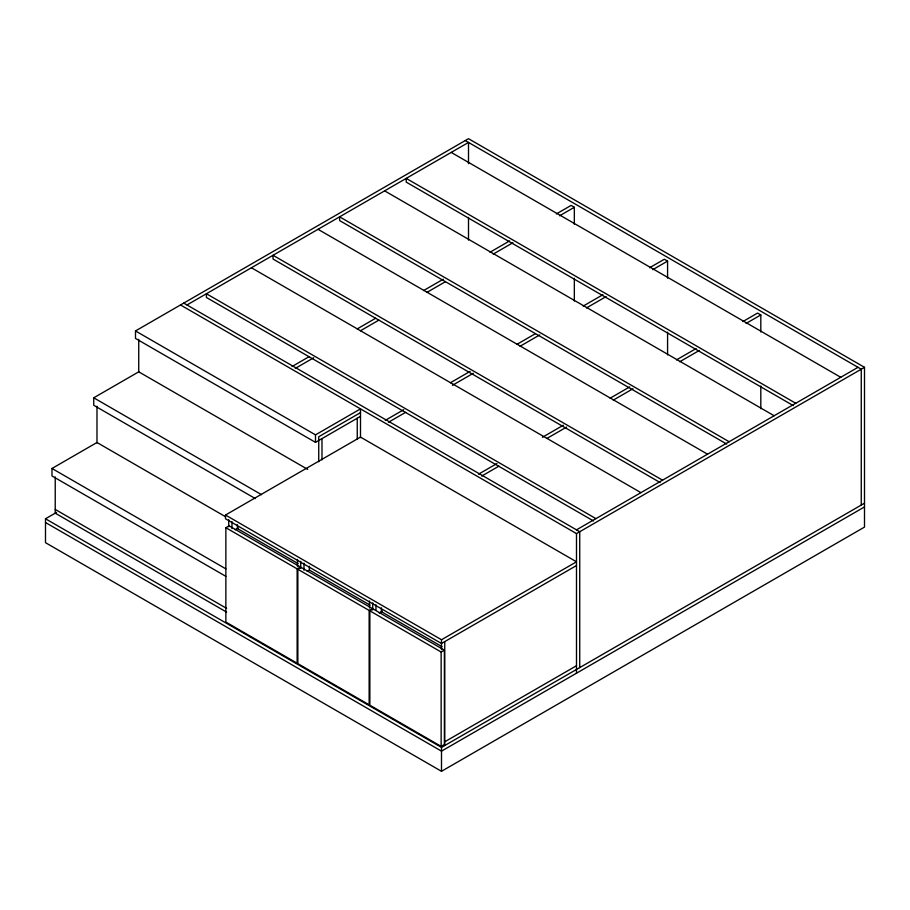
<?xml version="1.0" encoding="UTF-8"?>
<svg xmlns="http://www.w3.org/2000/svg" width="910" height="910" viewBox="0 0 910 910"><rect width="100%" height="100%" fill="white"/><g stroke="black" fill="none" stroke-linecap="round" stroke-linejoin="round"><path stroke-width="1.36" d="M360.497 416.37L315.497 442.351L135.499 338.429L135.499 330.944L468.502 138.695L864.5 367.322L864.5 527.095L441.498 771.305L45.5 542.678L45.5 518.78L56.545 512.398M186.982 304.964L468.502 142.426L468.502 163.663M255.369 498.612L93.741 405.291L93.741 397.807L138.741 371.826L307.716 469.389M225.862 576.348L51.984 475.964L51.984 468.479L96.983 442.499L225.555 516.732M292.042 366.525L309.252 356.584M357.198 328.908L375.637 318.261M423.582 290.574L443.25 279.222M489.967 252.252L509.634 240.9M556.351 213.93L571.105 205.41L574.335 207.275L574.335 224.326M295.284 368.391L313.723 357.744M360.44 330.774L378.878 320.127M426.824 292.451L445.263 281.804M493.209 254.118L512.876 242.765M559.593 215.795L574.335 207.275M135.499 330.944L315.497 434.866L360.497 408.886L360.497 437.619M360.497 412.628L318.739 436.743L318.739 461.723M385.283 420.352L403.721 409.705M450.439 382.735L470.106 371.382M516.823 344.412L535.262 333.765M583.208 306.078L602.875 294.726M649.592 267.756L664.345 259.236L667.576 261.113L667.576 278.164M225.498 515.037L360.497 437.096L576.496 561.8L441.498 639.741L225.498 515.037L225.498 518.78L441.498 643.484L576.496 565.542M388.513 422.229L405.735 412.287M452.441 385.317L473.348 373.248M520.054 346.278L539.732 334.925M586.438 307.955L606.117 296.603M652.823 269.633L667.576 261.113M225.862 527.709L229.104 525.843L300.38 566.998L297.138 568.864L225.862 527.709L225.862 622.076L297.138 663.231L297.138 568.864M235.224 529.791L238.465 527.925M297.854 569.285L301.096 567.408L372.383 608.562L369.141 610.439L297.854 569.285L297.854 663.64L369.141 704.795L369.141 610.439M307.216 571.366L309.377 570.115L370.051 605.139M478.524 474.19L496.962 463.543M542.44 437.278L563.347 425.209M610.064 398.239L629.731 386.887M676.448 359.916L696.116 348.564M742.833 321.594L757.575 313.074L760.817 314.94L760.817 331.991M481.754 476.055L498.964 466.125M546.91 438.438L566.589 427.086M613.294 400.116L632.973 388.752M679.679 361.782L699.358 350.43M746.063 323.459L760.817 314.94M369.858 610.849L373.1 608.983L444.376 650.138L444.376 744.494L441.145 746.371L369.858 705.216L369.858 610.849L441.145 652.004L444.376 650.138M379.22 612.931L382.462 611.065M576.496 529.847L858.016 367.322M180.499 304.964L576.496 533.59L864.5 367.322M444.74 741.798L576.496 665.722M45.5 518.78L441.498 747.406L864.5 503.196M864.5 506.927L441.498 751.148L45.5 522.522M465.26 140.561L861.258 369.187L861.258 505.061M451.224 152.414L840.738 377.297M795.738 403.278L406.224 178.394L406.224 182.125L793.281 405.598M384.623 190.861L774.137 415.745M729.137 441.725L339.623 216.842L339.623 220.584L726.681 444.046M318.022 229.309L707.536 454.192M662.537 480.173L273.023 255.289L273.023 259.031L660.08 482.505M251.422 267.756L640.936 492.651M595.936 518.632L206.422 293.737L206.422 297.479L593.479 520.952M183.74 303.098L579.738 531.724L579.738 667.599M93.741 397.807L261.5 494.665M298.048 563.574L237.385 528.551L237.385 524.683M442.044 646.714L381.381 611.679L381.381 607.823M51.984 468.479L225.862 568.864M55.226 509.429L226.647 608.403M226.647 612.146L55.226 513.172L55.226 476.92M760.817 385.976L760.817 408.715M667.576 332.15L667.576 354.877M576.496 533.59L576.496 673.207M574.335 278.312L574.335 301.051M468.502 217.444L468.502 240.092M444.74 641.618L444.74 745.54M441.498 639.741L441.498 649.615M441.498 747.406L441.498 771.305M441.145 652.004L441.145 746.371M375.978 604.74L375.978 610.383M372.736 602.864L372.736 609.916M369.505 600.998L369.505 608.051M357.255 418.236L357.255 439.485M321.981 438.609L321.981 459.857M315.497 434.866L315.497 442.351M309.377 566.247L309.377 570.115M303.986 563.165L303.986 570.217M300.744 561.299L300.744 568.352M297.502 559.423L297.502 566.486M231.982 521.601L231.982 528.653M228.74 519.724L228.74 526.788M138.741 339.396L138.741 371.974M96.983 406.247L96.983 442.954"/></g></svg>
